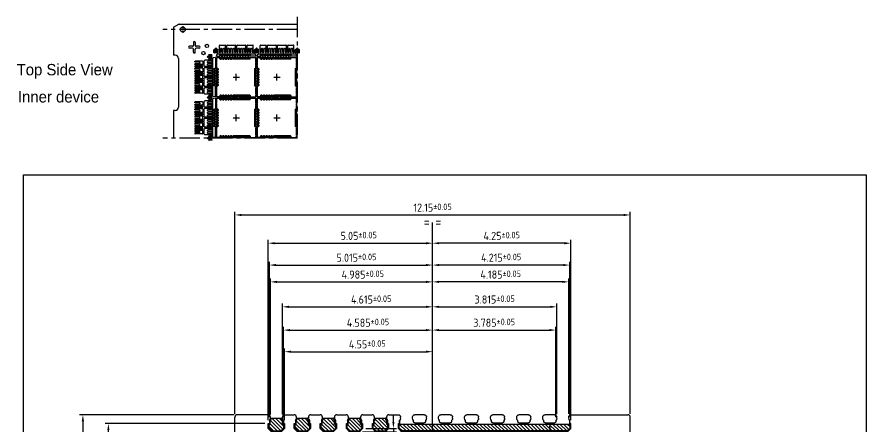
# Model space of a CAD drawing. Extents: x 807 to 1270, y 251 to 536.
# Drawn here: x 806.9 to 1067.8, y 410.2 to 535.9 of the extents above; entities that cross this region are included whole.
import ezdxf

# ---------------------------------------------------------------- set-up
doc = ezdxf.new("R2010")
doc.units = 0
for name, pattern in [('AM_ISO02W050', [7.5, 6, -1.5]), ('AXES', [2, 1.25, -0.25, 0.25, -0.25]), ('CONTINU', [0])]:
    doc.linetypes.add(name, pattern=pattern)
for name, color, linetype, lineweight in [('AXIS', 4, 'AXES', 25), ('DIMENSIONS', 3, 'Continuous', 25), ('NOTES', 6, 'CONTINU', 25)]:
    doc.layers.add(name, color=color, linetype=linetype, lineweight=lineweight)
for name, color, linetype in [('bottom leadframe', 7, 'Continuous'), ('leadframe', 7, 'Continuous'), ('Outline', 6, 'AM_ISO02W050'), ('silver', 9, 'Continuous'), ('top leadframe', 5, 'Continuous')]:
    doc.layers.add(name, color=color, linetype=linetype)
doc.styles.get("Standard").update_dxf_attribs({"font": 'ISOCP.SHX', "bigfont": 'bigfont.shx'})
doc.dimstyles.new('ST standard$0', dxfattribs={"dimtxt": 2.5, "dimasz": 2, "dimexe": 1, "dimexo": 1, "dimgap": 1, "dimtad": 1, "dimdec": 3, "dimdsep": 46, "dimtxsty": 'STANDARD', "dimcen": 0, "dimclrd": 3, "dimclre": 3, "dimclrt": 1, "dimadec": 0, "dimazin": 2, "dimtol": 1, "dimtp": 0.1, "dimtm": 0.1, "dimtfac": 0.8, "dimtdec": 3, "dimtmove": 0, "dimatfit": 3, "dimfxl": 1, "dimtolj": 2, "dimlwd": -1, "dimlwe": -1, "dimarcsym": 1})

# ---------------------------------------------------------------- blocks, each defined once
blk = doc.blocks.new('*D5')
at = {"layer": 'AXIS', "color": 3, "linetype": 'ByBlock', "ltscale": 50, "transparency": 16777216}
for p, q in [((884.14, 411.95), (884.14, 467.38)), ((934.64, 413.53), (934.64, 467.38)), ((886.14, 466.38), (932.64, 466.38))]:
    blk.add_line(p, q, dxfattribs=at)
at = {"layer": 'AXIS', "color": 3, "ltscale": 50, "transparency": 16777216}
for points in [[(886.14, 466.71), (886.14, 466.04), (884.14, 466.38)], [(932.64, 466.71), (932.64, 466.04), (934.64, 466.38)]]:
    blk.add_solid(points, dxfattribs=at)
at = {"layer": 'Defpoints', "color": 0, "ltscale": 50, "transparency": 16777216}
for p in [(934.64, 466.38), (934.64, 412.53), (884.14, 410.95)]:
    blk.add_point(p, dxfattribs=at)
at = {"layer": 'AXIS', "color": 1, "ltscale": 50, "transparency": 16777216, "insert": (911.94, 468.63), "char_height": 2.5, "attachment_point": 5}
blk.add_mtext('\\A2;5.05{\\H2;±0.05}', dxfattribs=at)
blk = doc.blocks.new('*D6')
at = {"layer": 'AXIS', "color": 3, "linetype": 'ByBlock', "ltscale": 50, "transparency": 16777216}
for p, q in [((884.79, 413.76), (884.79, 455.49)), ((886.79, 454.49), (932.64, 454.49)), ((934.64, 454.09), (934.64, 455.49))]:
    blk.add_line(p, q, dxfattribs=at)
at = {"layer": 'AXIS', "color": 3, "ltscale": 50, "transparency": 16777216}
for points in [[(886.79, 454.83), (886.79, 454.16), (884.79, 454.49)], [(932.64, 454.83), (932.64, 454.16), (934.64, 454.49)]]:
    blk.add_solid(points, dxfattribs=at)
at = {"layer": 'Defpoints', "color": 0, "ltscale": 50, "transparency": 16777216}
for p in [(934.64, 454.49), (934.64, 453.09), (884.79, 412.76)]:
    blk.add_point(p, dxfattribs=at)
at = {"layer": 'AXIS', "color": 1, "ltscale": 50, "transparency": 16777216, "insert": (913.19, 456.74), "char_height": 2.5, "attachment_point": 5}
blk.add_mtext('\\A2;4.985{\\H2;±0.05}', dxfattribs=at)
blk = doc.blocks.new('*D7')
at = {"layer": 'AXIS', "color": 3, "linetype": 'ByBlock', "ltscale": 50, "transparency": 16777216}
for p, q in [((884.49, 412.95), (884.49, 460.66)), ((886.49, 459.66), (932.64, 459.66))]:
    blk.add_line(p, q, dxfattribs=at)
at = {"layer": 'AXIS', "color": 3, "ltscale": 50, "transparency": 16777216}
for points in [[(886.49, 460), (886.49, 459.33), (884.49, 459.66)], [(932.64, 460), (932.64, 459.33), (934.64, 459.66)]]:
    blk.add_solid(points, dxfattribs=at)
at = {"layer": 'Defpoints', "color": 0, "ltscale": 50, "transparency": 16777216}
for p in [(934.64, 459.66), (934.64, 459.66), (884.49, 411.95)]:
    blk.add_point(p, dxfattribs=at)
at = {"layer": 'AXIS', "color": 1, "ltscale": 50, "transparency": 16777216, "insert": (911.26, 461.91), "char_height": 2.5, "attachment_point": 5}
blk.add_mtext('\\A2;5.015{\\H2;±0.05}', dxfattribs=at)
blk = doc.blocks.new('*D8')
at = {"layer": 'AXIS', "color": 3, "linetype": 'ByBlock', "ltscale": 50, "transparency": 16777216}
for p, q in [((889.14, 411.95), (889.14, 434.04)), ((934.64, 412.64), (934.64, 434.04)), ((891.14, 433.04), (932.64, 433.04))]:
    blk.add_line(p, q, dxfattribs=at)
at = {"layer": 'AXIS', "color": 3, "ltscale": 50, "transparency": 16777216}
for points in [[(891.14, 433.37), (891.14, 432.7), (889.14, 433.04)], [(932.64, 433.37), (932.64, 432.7), (934.64, 433.04)]]:
    blk.add_solid(points, dxfattribs=at)
at = {"layer": 'Defpoints', "color": 0, "ltscale": 50, "transparency": 16777216}
for p in [(934.64, 433.04), (889.14, 410.95), (934.64, 411.64)]:
    blk.add_point(p, dxfattribs=at)
at = {"layer": 'AXIS', "color": 1, "ltscale": 50, "transparency": 16777216, "insert": (914.58, 435.29), "char_height": 2.5, "attachment_point": 5}
blk.add_mtext('\\A2;4.55{\\H2;±0.05}', dxfattribs=at)
blk = doc.blocks.new('*D9')
at = {"layer": 'AXIS', "color": 3, "linetype": 'ByBlock', "ltscale": 50, "transparency": 16777216}
for p, q in [((888.79, 412.95), (888.79, 440.68)), ((890.79, 439.68), (932.64, 439.68)), ((934.64, 418.34), (934.64, 440.68))]:
    blk.add_line(p, q, dxfattribs=at)
at = {"layer": 'AXIS', "color": 3, "ltscale": 50, "transparency": 16777216}
for points in [[(890.79, 440.01), (890.79, 439.34), (888.79, 439.68)], [(932.64, 440.01), (932.64, 439.34), (934.64, 439.68)]]:
    blk.add_solid(points, dxfattribs=at)
at = {"layer": 'Defpoints', "color": 0, "ltscale": 50, "transparency": 16777216}
for p in [(934.64, 439.68), (934.64, 417.34), (888.79, 411.95)]:
    blk.add_point(p, dxfattribs=at)
at = {"layer": 'AXIS', "color": 1, "ltscale": 50, "transparency": 16777216, "insert": (914.78, 441.93), "char_height": 2.5, "attachment_point": 5}
blk.add_mtext('\\A2;4.585{\\H2;±0.05}', dxfattribs=at)
blk = doc.blocks.new('*D10')
at = {"layer": 'AXIS', "color": 3, "linetype": 'ByBlock', "ltscale": 50, "transparency": 16777216}
for p, q in [((888.49, 413.76), (888.49, 447.82)), ((890.49, 446.82), (932.64, 446.82)), ((934.64, 423.23), (934.64, 447.82))]:
    blk.add_line(p, q, dxfattribs=at)
at = {"layer": 'AXIS', "color": 3, "ltscale": 50, "transparency": 16777216}
for points in [[(890.49, 447.16), (890.49, 446.49), (888.49, 446.82)], [(932.64, 447.16), (932.64, 446.49), (934.64, 446.82)]]:
    blk.add_solid(points, dxfattribs=at)
at = {"layer": 'Defpoints', "color": 0, "ltscale": 50, "transparency": 16777216}
for p in [(934.64, 446.82), (934.64, 422.23), (888.49, 412.76)]:
    blk.add_point(p, dxfattribs=at)
at = {"layer": 'AXIS', "color": 1, "ltscale": 50, "transparency": 16777216, "insert": (915.78, 449.07), "char_height": 2.5, "attachment_point": 5}
blk.add_mtext('\\A2;4.615{\\H2;±0.05}', dxfattribs=at)
blk = doc.blocks.new('*D22')
at = {"layer": 'AXIS', "color": 3, "linetype": 'ByBlock', "ltscale": 50, "transparency": 16777216}
for p, q in [((922.6, 411.45), (922.6, 413.45)), ((913.14, 408.45), (923.6, 408.45)), ((914.14, 409.45), (923.6, 409.45)), ((922.6, 409.45), (922.6, 408.45)), ((922.6, 406.45), (922.6, 389.94))]:
    blk.add_line(p, q, dxfattribs=at)
at = {"layer": 'AXIS', "color": 3, "ltscale": 50, "transparency": 16777216}
for points in [[(922.27, 411.45), (922.94, 411.45), (922.6, 409.45)], [(922.27, 406.45), (922.94, 406.45), (922.6, 408.45)]]:
    blk.add_solid(points, dxfattribs=at)
at = {"layer": 'Defpoints', "color": 0, "ltscale": 50, "transparency": 16777216}
for p in [(912.14, 408.45), (913.14, 409.45), (922.6, 408.45)]:
    blk.add_point(p, dxfattribs=at)
at = {"layer": 'AXIS', "color": 1, "ltscale": 50, "transparency": 16777216, "insert": (920.35, 396.19), "char_height": 2.5, "attachment_point": 5, "rotation": 90}
blk.add_mtext('\\A2;0.1 Ref.', dxfattribs=at)
blk = doc.blocks.new('*D23')
at = {"layer": 'AXIS', "color": 3, "linetype": 'ByBlock', "ltscale": 50, "transparency": 16777216}
for p, q in [((977.14, 411.95), (977.14, 467.38)), ((975.14, 466.38), (936.64, 466.38))]:
    blk.add_line(p, q, dxfattribs=at)
at = {"layer": 'AXIS', "color": 3, "ltscale": 50, "transparency": 16777216}
for points in [[(936.64, 466.71), (936.64, 466.04), (934.64, 466.38)], [(975.14, 466.71), (975.14, 466.04), (977.14, 466.38)]]:
    blk.add_solid(points, dxfattribs=at)
at = {"layer": 'Defpoints', "color": 0, "ltscale": 50, "transparency": 16777216}
for p in [(934.64, 466.38), (934.64, 466.38), (977.14, 410.95)]:
    blk.add_point(p, dxfattribs=at)
at = {"layer": 'AXIS', "color": 1, "ltscale": 50, "transparency": 16777216, "insert": (955.89, 468.63), "char_height": 2.5, "attachment_point": 5}
blk.add_mtext('\\A2;4.25{\\H2;±0.05}', dxfattribs=at)
blk = doc.blocks.new('*D24')
at = {"layer": 'AXIS', "color": 3, "linetype": 'ByBlock', "ltscale": 50, "transparency": 16777216}
for p, q in [((974.79, 459.66), (936.64, 459.66)), ((976.79, 412.95), (976.79, 460.66))]:
    blk.add_line(p, q, dxfattribs=at)
at = {"layer": 'AXIS', "color": 3, "ltscale": 50, "transparency": 16777216}
for points in [[(936.64, 460), (936.64, 459.33), (934.64, 459.66)], [(974.79, 460), (974.79, 459.33), (976.79, 459.66)]]:
    blk.add_solid(points, dxfattribs=at)
at = {"layer": 'Defpoints', "color": 0, "ltscale": 50, "transparency": 16777216}
for p in [(934.64, 459.66), (934.64, 459.66), (976.79, 411.95, 0)]:
    blk.add_point(p, dxfattribs=at)
at = {"layer": 'AXIS', "color": 1, "ltscale": 50, "transparency": 16777216, "insert": (955.71, 461.91), "char_height": 2.5, "attachment_point": 5}
blk.add_mtext('\\A2;4.215{\\H2;±0.05}', dxfattribs=at)
blk = doc.blocks.new('*D25')
at = {"layer": 'AXIS', "color": 3, "linetype": 'ByBlock', "ltscale": 50, "transparency": 16777216}
for p, q in [((974.49, 454.49), (936.64, 454.49)), ((976.49, 413.95), (976.49, 455.49))]:
    blk.add_line(p, q, dxfattribs=at)
at = {"layer": 'AXIS', "color": 3, "ltscale": 50, "transparency": 16777216}
for points in [[(936.64, 454.83), (936.64, 454.16), (934.64, 454.49)], [(974.49, 454.83), (974.49, 454.16), (976.49, 454.49)]]:
    blk.add_solid(points, dxfattribs=at)
at = {"layer": 'Defpoints', "color": 0, "ltscale": 50, "transparency": 16777216}
for p in [(934.64, 454.49), (934.64, 454.49), (976.49, 412.95, 0.01)]:
    blk.add_point(p, dxfattribs=at)
at = {"layer": 'AXIS', "color": 1, "ltscale": 50, "transparency": 16777216, "insert": (955.56, 456.74), "char_height": 2.5, "attachment_point": 5}
blk.add_mtext('\\A2;4.185{\\H2;±0.05}', dxfattribs=at)
blk = doc.blocks.new('*D29')
at = {"layer": 'bottom leadframe', "color": 3, "linetype": 'ByBlock', "ltscale": 50, "transparency": 16777216}
for p, q in [((873.91, 413.95), (873.91, 476.06)), ((875.91, 475.06), (993.36, 475.06)), ((995.36, 413.95), (995.36, 476.06))]:
    blk.add_line(p, q, dxfattribs=at)
at = {"layer": 'bottom leadframe', "color": 3, "ltscale": 50, "transparency": 16777216}
for points in [[(875.91, 475.39), (875.91, 474.72), (873.91, 475.06)], [(993.36, 475.39), (993.36, 474.72), (995.36, 475.06)]]:
    blk.add_solid(points, dxfattribs=at)
at = {"layer": 'Defpoints', "color": 0, "ltscale": 50, "transparency": 16777216}
for p in [(995.36, 475.06), (873.91, 412.95), (995.36, 412.95, 0)]:
    blk.add_point(p, dxfattribs=at)
at = {"layer": 'bottom leadframe', "color": 1, "ltscale": 50, "transparency": 16777216, "insert": (934.64, 477.31), "char_height": 2.5, "attachment_point": 5}
blk.add_mtext('\\A2;12.15{\\H2;±0.05}', dxfattribs=at)
blk = doc.blocks.new('*D34')
at = {"layer": 'AXIS', "color": 3, "linetype": 'ByBlock', "ltscale": 50, "transparency": 16777216}
for p, q in [((873.64, 413.67), (826.18, 413.67)), ((827.18, 411.67), (827.18, 294.22)), ((873.64, 292.22), (826.18, 292.22))]:
    blk.add_line(p, q, dxfattribs=at)
at = {"layer": 'AXIS', "color": 3, "ltscale": 50, "transparency": 16777216}
for points in [[(826.85, 411.67), (827.51, 411.67), (827.18, 413.67)], [(826.85, 294.22), (827.51, 294.22), (827.18, 292.22)]]:
    blk.add_solid(points, dxfattribs=at)
at = {"layer": 'Defpoints', "color": 0, "ltscale": 50, "transparency": 16777216}
for p in [(874.64, 413.67), (827.18, 292.22), (874.64, 292.22)]:
    blk.add_point(p, dxfattribs=at)
at = {"layer": 'AXIS', "color": 1, "ltscale": 50, "transparency": 16777216, "insert": (824.93, 352.93), "char_height": 2.5, "attachment_point": 5, "rotation": 90}
blk.add_mtext('\\A2;12.145{\\H2;±0.05}', dxfattribs=at)
blk = doc.blocks.new('*D37')
at = {"layer": 'AXIS', "color": 3, "linetype": 'ByBlock', "ltscale": 50, "transparency": 16777216}
for p, q in [((883.14, 410.95), (834.02, 410.95)), ((835.02, 296.95), (835.02, 408.95)), ((883.14, 294.95), (834.02, 294.95))]:
    blk.add_line(p, q, dxfattribs=at)
at = {"layer": 'AXIS', "color": 3, "ltscale": 50, "transparency": 16777216}
for points in [[(834.68, 408.95), (835.35, 408.95), (835.02, 410.95)], [(834.68, 296.95), (835.35, 296.95), (835.02, 294.95)]]:
    blk.add_solid(points, dxfattribs=at)
at = {"layer": 'Defpoints', "color": 0, "ltscale": 50, "transparency": 16777216}
for p in [(835.02, 410.95), (884.14, 410.95), (884.14, 294.95)]:
    blk.add_point(p, dxfattribs=at)
at = {"layer": 'AXIS', "color": 1, "ltscale": 50, "transparency": 16777216, "insert": (832.77, 352.93), "char_height": 2.5, "attachment_point": 5, "rotation": 90}
blk.add_mtext('\\A2;11.6{\\H2;±0.05}', dxfattribs=at)
blk = doc.blocks.new('top fiducial')
at = {"layer": 'top leadframe', "ltscale": 50}
for p, q in [((1.16, 0.12), (-0.06, 0.12)), ((1.16, 0.62), (0.34, 0.62)), ((1.16, 0.38), (0.34, 0.38)), ((1.16, -0.12), (-0.06, -0.12)), ((1.16, -0.38), (0.34, -0.38)), ((1.16, -0.62), (0.34, -0.62))]:
    blk.add_line(p, q, dxfattribs=at)
for centre, start, end in [((-0.06, 0), 90, 270), ((0.34, 0.5), 90, 270), ((1.16, 0.5), 270, 90), ((1.16, 0), 270, 90), ((0.34, -0.5), 90, 270), ((1.16, -0.5), 270, 90)]:
    blk.add_arc(centre, 0.125, start, end, dxfattribs=at)
blk = doc.blocks.new('12x12 outline')
at = {"layer": 'AXIS', "ltscale": 50}
for p, q in [((0, -1.05), (0, 0.95)), ((-1, -0.05), (1, -0.05))]:
    blk.add_line(p, q, dxfattribs=at)
at = {"layer": 'Outline', "ltscale": 0.1}
for p, q in [((-6, -6.05), (-6, 5.95)), ((-6, 5.95), (6, 5.95)), ((6, -6.05), (6, 5.95)), ((-6, -6.05), (6, -6.05))]:
    blk.add_line(p, q, dxfattribs=at)
at = {"layer": 'top leadframe', "ltscale": 50}
blk.add_line((0, -0.05), (0, -0.05), dxfattribs=at)
blk = doc.blocks.new('external slots vertical A')
at = {"layer": 'top leadframe'}
for p, q in [((0, -1.2), (0, 1.2)), ((2.17, 1.35), (0.15, 1.35)), ((1, 0.7), (1, 0.9)), ((1, -0.1), (1, 0.1)), ((2.17, 1.05), (1.15, 1.05)), ((2.17, 0.55), (1.15, 0.55)), ((2.17, 0.25), (1.15, 0.25)), ((2.17, -1.35), (0.15, -1.35)), ((1, -0.9), (1, -0.7)), ((2.17, -0.25), (1.15, -0.25)), ((2.17, -0.55), (1.15, -0.55)), ((2.17, -1.05), (1.15, -1.05))]:
    blk.add_line(p, q, dxfattribs=at)
for centre, start, end in [((0.15, 1.2), 90, 180), ((1.15, 0.9), 90, 180), ((1.15, 0.7), 180, 270), ((1.15, 0.1), 90, 180), ((2.17, 1.2), 270, 90), ((2.17, 0.4), 270, 90), ((0.15, -1.2), 180, 270), ((1.15, -0.1), 180, 270), ((1.15, -0.7), 90, 180), ((1.15, -0.9), 180, 270), ((2.17, -0.4), 270, 90), ((2.17, -1.2), 270, 90)]:
    blk.add_arc(centre, 0.15, start, end, dxfattribs=at)
blk = doc.blocks.new('lead top horizhontal small')
at = {"layer": 'top leadframe'}
for p, q in [((-0.8, 0), (0.8, 0)), ((-0.95, -2.175), (-0.95, -0.15)), ((-0.65, -2.175), (-0.65, -1.15)), ((-0.5, -1), (-0.3, -1)), ((-0.15, -2.175), (-0.15, -1.15)), ((0.15, -2.175), (0.15, -1.15)), ((0.3, -1), (0.5, -1)), ((0.65, -2.175), (0.65, -1.15)), ((0.95, -2.175), (0.95, -0.15))]:
    blk.add_line(p, q, dxfattribs=at)
for centre, start, end in [((-0.8, -0.15), 90, 180), ((0.8, -0.15), 0, 90), ((-0.8, -2.175), 180, 0), ((-0.5, -1.15), 90, 180), ((-0.3, -1.15), 360, 90), ((0, -2.175), 180, 0), ((0.3, -1.15), 90, 180), ((0.5, -1.15), 0, 90), ((0.8, -2.175), 180, 0)]:
    blk.add_arc(centre, 0.15, start, end, dxfattribs=at)
blk = doc.blocks.new('lead top horizhontal new A')
at = {"layer": 'leadframe', "xscale": -1, "rotation": 180}
for p in [(-29.5, 6.7), (-21, 6.7)]:
    blk.add_blockref('lead top horizhontal small', p, dxfattribs=at)
at = {"layer": 'top leadframe', "ltscale": 50, "xscale": -1, "rotation": 270}
for p in [(-26.8, 6.7), (-23.7, 6.7)]:
    blk.add_blockref('external slots vertical A', p, dxfattribs=at)
blk = doc.blocks.new('lead top new 1')
at = {"layer": 'top leadframe', "ltscale": 50}
for p, q in [((0.01, 0.42), (0.11, 0.52)), ((0.01, 0.27), (0.01, 0.42)), ((0.05, 0.27), (0.01, 0.27)), ((0.05, 0.17), (0.05, 0.27)), ((0.08, 0.11), (0.08, 0.08)), ((0.11, 0.52), (0.41, 0.52)), ((0.41, 0.52), (0.51, 0.42)), ((0.45, 0.11), (0.45, 0.08)), ((0.48, 0.17), (0.48, 0.27)), ((0.51, 0.27), (0.48, 0.27)), ((0.51, 0.42), (0.51, 0.27))]:
    blk.add_line(p, q, dxfattribs=at)
for centre, start, end in [((0, 0.08), 270, 0), ((0, 0.11), 0, 51.3178), ((0.53, 0.11), 128.6822, 180), ((0.53, 0.08), 180, 270)]:
    blk.add_arc(centre, 0.08, start, end, dxfattribs=at)
blk = doc.blocks.new('lead top horizhontal 12x12')
at = {"layer": 'top leadframe', "ltscale": 50}
for p, q in [((-5.81, 0), (5.81, 0)), ((-6.02, -0.75), (-5.06, -0.75)), ((-4.53, -0.75), (-4.26, -0.75)), ((-3.73, -0.75), (-3.46, -0.75)), ((-2.93, -0.75), (-2.66, -0.75)), ((-2.13, -0.75), (-1.86, -0.75)), ((-1.33, -0.75), (-1.06, -0.75)), ((-0.53, -0.75), (-0.26, -0.75)), ((0.27, -0.75), (0.54, -0.75)), ((1.07, -0.75), (1.34, -0.75)), ((1.87, -0.75), (2.14, -0.75)), ((2.67, -0.75), (2.94, -0.75)), ((3.47, -0.75), (3.74, -0.75)), ((6.02, -0.75), (4.27, -0.75))]:
    blk.add_line(p, q, dxfattribs=at)
at = {"layer": 'top leadframe'}
for p, q in [((-6.07, -0.68), (-5.91, -0.07)), ((6.07, -0.68), (5.91, -0.07))]:
    blk.add_line(p, q, dxfattribs=at)
for centre, radius, start, end in [((-5.81, -0.1), 0.1, 90, 165), ((5.81, -0.1), 0.1, 15, 90), ((-6.02, -0.7), 0.05, 165, 270), ((6.02, -0.7), 0.05, 270, 15)]:
    blk.add_arc(centre, radius, start, end, dxfattribs=at)
at = {"layer": 'leadframe', "ltscale": 50}
for p in [(-5.06, -0.75), (-4.26, -0.75)]:
    blk.add_blockref('lead top new 1', p, dxfattribs=at)
at = {"layer": 'top leadframe', "ltscale": 50}
for p in [(-3.46, -0.75), (-2.66, -0.75), (-1.86, -0.75), (-1.06, -0.75), (-0.26, -0.75), (0.54, -0.75), (1.34, -0.75), (2.14, -0.75), (2.94, -0.75), (3.74, -0.75)]:
    blk.add_blockref('lead top new 1', p, dxfattribs=at)
blk = doc.blocks.new('external slots vertical B')
at = {"layer": 'NOTES'}
blk.add_line((-0.15, 0.55), (-2.375, 0.55), dxfattribs=at)
at = {"layer": 'top leadframe'}
for p, q in [((-0.15, 0.55), (-2.375, 0.55)), ((-1.15, 0.25), (-2.375, 0.25)), ((-1, -0.1), (-1, 0.1)), ((0, -0.4), (0, 0.4)), ((-1.15, -0.25), (-2.375, -0.25)), ((-0.15, -0.55), (-2.375, -0.55))]:
    blk.add_line(p, q, dxfattribs=at)
for centre, start, end in [((-2.375, 0.4), 90, 270), ((-1.15, 0.1), 0, 90), ((-0.15, 0.4), 0, 90), ((-2.375, -0.4), 90, 270), ((-1.15, -0.1), 270, 0), ((-0.15, -0.4), 270, 0)]:
    blk.add_arc(centre, 0.15, start, end, dxfattribs=at)
blk = doc.blocks.new('external slots vertical C')
at = {"layer": 'top leadframe'}
for p, q in [((-0.15, 0.19), (-2.38, 0.19)), ((-0.15, -0.11), (-2.38, -0.11))]:
    blk.add_line(p, q, dxfattribs=at)
for centre, start, end in [((-2.38, 0.04), 90, 270), ((-0.15, 0.04), 270, 90)]:
    blk.add_arc(centre, 0.15, start, end, dxfattribs=at)
blk = doc.blocks.new('external slots vertical')
at = {"layer": 'AXIS', "xscale": -1, "rotation": 180}
for p in [(-37.79, 124.5), (-37.79, 122.3)]:
    blk.add_blockref('external slots vertical B', p, dxfattribs=at)
at = {"layer": 'AXIS'}
for name, p in [('external slots vertical C', (-37.79, 123.36)), ('external slots vertical A', (-37.39, 121.65)), ('external slots vertical C', (-37.79, 121.16)), ('external slots vertical B', (-37.79, 120.1)), ('external slots vertical C', (-37.79, 118.96)), ('external slots vertical B', (-37.79, 117.9)), ('external slots vertical A', (-37.39, 118.55)), ('external slots vertical C', (-37.79, 116.76)), ('external slots vertical B', (-37.79, 115.7))]:
    blk.add_blockref(name, p, dxfattribs=at)
at = {"layer": 'leadframe', "ltscale": 50, "rotation": 90}
for p in [(-37.39, 124.35), (-37.39, 115.85)]:
    blk.add_blockref('lead top horizhontal small', p, dxfattribs=at)
blk = doc.blocks.new('leadframe top 12x12 vertical')
at = {"layer": 'top leadframe', "ltscale": 50}
for p, q in [((0, -5.81), (0, 5.81)), ((0.75, 6.02), (0.75, 2.67)), ((0.75, 1.87), (0.75, 2.14)), ((0.75, 1.07), (0.75, 1.34)), ((0.75, 0.27), (0.75, 0.54)), ((0.75, -0.53), (0.75, -0.26)), ((0.75, -1.33), (0.75, -1.06)), ((0.75, -2.13), (0.75, -1.86)), ((0.75, -6.02), (0.75, -2.66))]:
    blk.add_line(p, q, dxfattribs=at)
at = {"layer": 'top leadframe'}
for p, q in [((0.68, 6.07), (0.07, 5.91)), ((0.68, -6.07), (0.07, -5.91))]:
    blk.add_line(p, q, dxfattribs=at)
for centre, radius, start, end in [((0.1, 5.81), 0.1, 105, 180), ((0.7, 6.02), 0.05, 0, 105), ((0.1, -5.81), 0.1, 180, 255), ((0.7, -6.02), 0.05, 255, 360)]:
    blk.add_arc(centre, radius, start, end, dxfattribs=at)
at = {"layer": 'top leadframe', "ltscale": 50, "rotation": 90.00000000000003}
for p in [(0.75, 2.14), (0.75, 1.34), (0.75, 0.54), (0.75, -0.26), (0.75, -1.06), (0.75, -1.86), (0.75, -2.66)]:
    blk.add_blockref('lead top new 1', p, dxfattribs=at)
blk = doc.blocks.new('lead top new 1 hor')
at = {"layer": 'bottom leadframe', "ltscale": 50}
for p, q in [((-0.072, 0.08), (-0.111, 0.08)), ((-0.111, 0.08), (-0.08, 0.08))]:
    blk.add_line(p, q, dxfattribs=at)
blk.add_arc((-0.111, 0), 0.08, 90, 141.3178, dxfattribs=at)
at = {"layer": 'top leadframe', "ltscale": 50}
for p, q in [((-0.523, 0.415), (-0.423, 0.515)), ((-0.523, 0.115), (-0.523, 0.415)), ((-0.423, 0.515), (-0.273, 0.515)), ((-0.273, 0.515), (-0.273, 0.48)), ((-0.173, 0.48), (-0.273, 0.48)), ((-0.111, 0.45), (-0.071, 0.45)), ((-0.423, 0.015), (-0.523, 0.115)), ((-0.273, 0.015), (-0.423, 0.015)), ((-0.173, 0.05), (-0.273, 0.05)), ((-0.273, 0.05), (-0.273, 0.015)), ((-0.111, 0.08), (-0.071, 0.08))]:
    blk.add_line(p, q, dxfattribs=at)
for centre, radius, start, end in [((-0.111, 0.53), 0.08, 218.6822, 270), ((-0.071, 0.52), 0.07, 270, 0), ((-0.111, 0), 0.08, 90, 141.3178), ((-0.071, 0.01), 0.07, 0, 90)]:
    blk.add_arc(centre, radius, start, end, dxfattribs=at)
blk = doc.blocks.new('silver on lead')
at = {"layer": 'silver', "ltscale": 50}
h = blk.add_hatch(dxfattribs=at)
h.set_pattern_fill('ANSI31', color=256, scale=0.025)
h.set_pattern_definition([(45, (1182.793325, -72.55297), (-0.056126601, 0.056126601), [])])
h.paths.add_polyline_path([(0.225, -0.108), (0.142, -0.025), (-0.142, -0.025), (-0.225, -0.108), (-0.225, -0.225), (-0.19, -0.225), (-0.19, -0.339, -0.196262), (-0.16, -0.412), (0.16, -0.412, -0.196262), (0.19, -0.339), (0.19, -0.225), (0.225, -0.225)])
for p, q in [((-0.142, -0.025), (-0.225, -0.108)), ((-0.225, -0.108), (-0.225, -0.225)), ((-0.225, -0.225), (-0.19, -0.225)), ((-0.19, -0.225), (-0.19, -0.339)), ((-0.142, -0.025), (0.142, -0.025)), ((0.142, -0.025), (0.225, -0.108)), ((0.225, -0.225), (0.19, -0.225)), ((0.19, -0.225), (0.19, -0.339)), ((0.225, -0.108), (0.225, -0.225)), ((-0.16, -0.412), (0.16, -0.412))]:
    blk.add_line(p, q, dxfattribs=at)
for centre, start, end in [((-0.265, -0.412), 0, 44.4153), ((0.265, -0.412), 135.5847, 180)]:
    blk.add_arc(centre, 0.105, start, end, dxfattribs=at)
blk = doc.blocks.new('power bar')
at = {"layer": 'leadframe', "ltscale": 50}
h = blk.add_hatch(dxfattribs=at)
h.set_pattern_fill('ANSI31', color=256, scale=0.025)
h.set_pattern_definition([(45, (178.85192, -110.24927), (-0.0561266, 0.0561266), [])])
h.paths.add_polyline_path([(2.625, -0.11), (2.54, -0.025), (-2.54, -0.025), (-2.625, -0.11), (-2.625, -0.225), (2.625, -0.225)])
for p, q in [((-2.54, -0.025), (-2.625, -0.11)), ((-2.625, -0.11), (-2.625, -0.225)), ((2.625, -0.225), (-2.625, -0.225)), ((2.54, -0.025), (-2.54, -0.025)), ((2.54, -0.025), (2.625, -0.11)), ((2.625, -0.11), (2.625, -0.225))]:
    blk.add_line(p, q, dxfattribs=at)
at = {"layer": 'top leadframe', "ltscale": 50}
for p, q in [((-2.55, 0), (-2.65, -0.1)), ((2.55, 0), (-2.55, 0)), ((2.55, 0), (2.65, -0.1)), ((-2.65, -0.1), (-2.65, -0.25)), ((-2.65, -0.25), (-2.615, -0.25)), ((-2.65, -0.25), (-2.615, -0.25)), ((-2.65, -0.25), (-2.615, -0.25)), ((-2.615, -0.35), (-2.615, -0.25)), ((-2.615, -0.25), (-2.615, -0.35)), ((2.65, -0.25), (2.615, -0.25)), ((2.65, -0.25), (2.615, -0.25)), ((2.615, -0.25), (2.615, -0.35)), ((2.65, -0.1), (2.65, -0.25)), ((-2.585, -0.412, 0), (-2.585, -0.443, 0)), ((-2.585, -0.412), (-2.585, -0.453)), ((-2.215, -0.413), (-2.215, -0.453)), ((-2.185, -0.316), (-2.185, -0.35)), ((-2.145, -0.276), (-1.855, -0.276)), ((-1.815, -0.35), (-1.815, -0.316)), ((-1.785, -0.412, 0), (-1.785, -0.443, 0)), ((-1.785, -0.413), (-1.785, -0.453)), ((-1.415, -0.413), (-1.415, -0.453)), ((-1.385, -0.316), (-1.385, -0.35)), ((-1.345, -0.276), (-1.055, -0.276)), ((-1.015, -0.35), (-1.015, -0.316)), ((-0.985, -0.412, 0), (-0.985, -0.443, 0)), ((-0.985, -0.413), (-0.985, -0.453)), ((-0.615, -0.413), (-0.615, -0.453)), ((-0.585, -0.316), (-0.585, -0.35)), ((-0.545, -0.276), (-0.255, -0.276)), ((-0.215, -0.35), (-0.215, -0.316)), ((-0.185, -0.412, 0), (-0.185, -0.443, 0)), ((-0.185, -0.413), (-0.185, -0.453)), ((0.185, -0.413), (0.185, -0.453)), ((0.215, -0.316), (0.215, -0.35)), ((0.255, -0.276), (0.545, -0.276)), ((0.585, -0.35), (0.585, -0.316)), ((0.615, -0.412, 0), (0.615, -0.443, 0)), ((0.615, -0.413), (0.615, -0.453)), ((0.985, -0.413), (0.985, -0.453)), ((1.015, -0.316), (1.015, -0.35)), ((1.055, -0.276), (1.345, -0.276)), ((1.385, -0.35), (1.385, -0.316)), ((1.415, -0.412, 0), (1.415, -0.443, 0)), ((1.415, -0.413), (1.415, -0.453)), ((1.785, -0.413), (1.785, -0.453)), ((1.815, -0.316), (1.815, -0.35)), ((1.855, -0.276), (2.145, -0.276)), ((2.185, -0.35), (2.185, -0.316)), ((2.215, -0.412, 0), (2.215, -0.443, 0)), ((2.215, -0.413), (2.215, -0.453)), ((2.585, -0.412), (2.585, -0.453, 0)), ((-1.855, -0.523), (-2.145, -0.523)), ((-1.055, -0.523), (-1.345, -0.523)), ((-0.255, -0.523), (-0.545, -0.523)), ((0.545, -0.523), (0.255, -0.523)), ((1.345, -0.523), (1.055, -0.523)), ((2.145, -0.523), (1.855, -0.523))]:
    blk.add_line(p, q, dxfattribs=at)
for centre, radius, start, end in [((-2.655, -0.453), 0.07, 270, 0), ((-2.665, -0.412), 0.08, 0, 51.3178), ((-2.135, -0.412), 0.08, 128.6822, 180), ((-2.145, -0.453), 0.07, 180, 270), ((-2.145, -0.316), 0.04, 90, 180), ((-1.855, -0.316), 0.04, 0, 90), ((-1.855, -0.453), 0.07, 270, 0), ((-1.865, -0.412, 0), 0.08, 0, 51.3178), ((-1.335, -0.412), 0.08, 128.6822, 180), ((-1.345, -0.453), 0.07, 180, 270), ((-1.345, -0.316), 0.04, 90, 180), ((-1.055, -0.316), 0.04, 0, 90), ((-1.055, -0.453), 0.07, 270, 0), ((-1.065, -0.412, 0), 0.08, 0, 51.3178), ((-0.535, -0.412), 0.08, 128.6822, 180), ((-0.545, -0.453), 0.07, 180, 270), ((-0.545, -0.316), 0.04, 90, 180), ((-0.255, -0.316), 0.04, 0, 90), ((-0.255, -0.453), 0.07, 270, 0), ((-0.265, -0.412, 0), 0.08, 0, 51.3178), ((0.265, -0.412), 0.08, 128.6822, 180), ((0.255, -0.453), 0.07, 180, 270), ((0.255, -0.316), 0.04, 90, 180), ((0.545, -0.316), 0.04, 0, 90), ((0.545, -0.453), 0.07, 270, 0), ((0.535, -0.412, 0), 0.08, 0, 51.3178), ((1.065, -0.412), 0.08, 128.6822, 180), ((1.055, -0.453), 0.07, 180, 270), ((1.055, -0.316), 0.04, 90, 180), ((1.345, -0.316), 0.04, 0, 90), ((1.345, -0.453), 0.07, 270, 0), ((1.335, -0.412, 0), 0.08, 0, 51.3178), ((1.865, -0.412), 0.08, 128.6822, 180), ((1.855, -0.453), 0.07, 180, 270), ((1.855, -0.316), 0.04, 90, 180), ((2.145, -0.316), 0.04, 0, 90), ((2.145, -0.453), 0.07, 270, 0), ((2.135, -0.412, 0), 0.08, 0, 51.3178), ((2.665, -0.412), 0.08, 128.6822, 180), ((2.655, -0.453), 0.07, 180, 270)]:
    blk.add_arc(centre, radius, start, end, dxfattribs=at)
blk = doc.blocks.new('leadframe top 12x12')
at = {"layer": 'top leadframe', "ltscale": 50}
for p, q in [((-5.055, 6.072), (-6.001, 6.072)), ((-4.545, 6.072), (-4.255, 6.072)), ((-3.745, 6.072), (-3.455, 6.072)), ((-2.945, 6.072), (-2.655, 6.072)), ((-2.145, 6.072), (-1.855, 6.072)), ((-1.345, 6.072), (-1.055, 6.072)), ((4.255, 6.072), (6, 6.072)), ((-6.073, 2.655), (-6.073, 6.001)), ((6.072, 2.655), (6.072, 6)), ((-6.073, 2.145), (-6.073, 1.855)), ((-6.073, 1.345), (-6.073, 1.055)), ((-6.073, 0.545), (-6.073, 0.255)), ((-6.073, -0.255), (-6.073, -0.545)), ((-6.073, -1.055), (-6.073, -1.345)), ((-6.073, -1.855), (-6.073, -2.145)), ((-6.073, -2.655), (-6.073, -6.001)), ((6.072, -2.655), (6.072, -6)), ((-5.055, -6.073), (-6.001, -6.073)), ((-4.545, -6.073), (-4.255, -6.073)), ((-3.745, -6.073), (-3.455, -6.073)), ((-2.945, -6.073), (-2.655, -6.073)), ((-2.145, -6.073), (-1.855, -6.073)), ((-1.345, -6.073), (-1.055, -6.073)), ((4.255, -6.073), (6, -6.073))]:
    blk.add_line(p, q, dxfattribs=at)
for centre, start, end in [((-6, 6), 90, 180), ((6, 6), 359.9691, 90.0309), ((-6, -6), 180, 270), ((6, -6), 269.9691, 0.0309)]:
    blk.add_arc(centre, 0.0725, start, end, dxfattribs=at)
at = {"layer": 'AXIS', "rotation": 90}
for p in [(-4.535, 6.073), (-3.735, 6.073), (-2.935, 6.073), (-2.135, 6.073), (-1.335, 6.073)]:
    blk.add_blockref('lead top new 1 hor', p, dxfattribs=at)
at = {"layer": 'AXIS', "xscale": -1}
for p in [(-6.073, 2.135), (-6.073, 1.335), (-6.073, 0.535), (-6.073, -0.265), (-6.073, -1.065), (-6.073, -1.865), (-6.073, -2.665)]:
    blk.add_blockref('lead top new 1 hor', p, dxfattribs=at)
at = {"layer": 'AXIS', "xscale": -1.000000000000003, "rotation": 90}
for p in [(-4.535, -6.073), (-3.735, -6.073), (-2.935, -6.073), (-2.135, -6.073), (-1.335, -6.073)]:
    blk.add_blockref('lead top new 1 hor', p, dxfattribs=at)
at = {"layer": 'silver', "xscale": -1, "rotation": 180}
for p in [(-4.8, 5.55), (-4, 5.55), (-3.2, 5.55), (-2.4, 5.55), (-1.6, 5.55)]:
    blk.add_blockref('silver on lead', p, dxfattribs=at)
at = {"layer": 'silver', "rotation": 270}
for p in [(-5.55, 2.4), (-5.55, 1.6), (-5.55, 0.8), (-5.55, 0), (-5.55, -0.8), (-5.55, -1.6), (-5.55, -2.4)]:
    blk.add_blockref('silver on lead', p, dxfattribs=at)
at = {"layer": 'silver'}
for p in [(-4.8, -5.55), (-4, -5.55), (-3.2, -5.55), (-2.4, -5.55), (-1.6, -5.55)]:
    blk.add_blockref('silver on lead', p, dxfattribs=at)
at = {"layer": 'top leadframe', "xscale": -1, "rotation": 180}
blk.add_blockref('power bar', (1.6, 5.55), dxfattribs=at)
at = {"layer": 'top leadframe', "rotation": 90}
blk.add_blockref('power bar', (5.55, 0), dxfattribs=at)
at = {"layer": 'top leadframe'}
blk.add_blockref('power bar', (1.6, -5.55), dxfattribs=at)
blk = doc.blocks.new('top external slot corner')
at = {"layer": 'top leadframe'}
for p, q in [((-0.55, -1.5125), (-1.4625, -1.5125)), ((-0.55, -2.1125), (-1.4625, -2.1125)), ((-0.3, -0.35), (-0.3, -1.2625)), ((-0.3, -3.275), (-0.3, -2.3625)), ((0.3, -0.35), (0.3, -1.2625)), ((0.3, -3.275), (0.3, -2.3625)), ((1.4625, -1.5125), (0.55, -1.5125)), ((1.4625, -2.1125), (0.55, -2.1125))]:
    blk.add_line(p, q, dxfattribs=at)
for centre, radius, start, end in [((-1.4625, -1.8125), 0.3, 90, 270), ((-0.55, -1.2625), 0.25, 270, 0), ((-0.55, -2.3625), 0.25, 360, 90), ((0, -0.35), 0.3, 0, 180), ((0.55, -1.2625), 0.25, 180, 270), ((0.55, -2.3625), 0.25, 90, 180), ((1.4625, -1.8125), 0.3, 270, 90), ((0, -3.275), 0.3, 180, 0)]:
    blk.add_arc(centre, radius, start, end, dxfattribs=at)
blk = doc.blocks.new('top leadframe corner')
blk.add_circle((0, 0), 0.775)
at = {"layer": 'AXIS', "ltscale": 5}
for p, q in [((35.2, 3.84), (35.2, -33.53)), ((35.2, 0), (-6.13, 0)), ((35.26, -33.41), (-6.13, -33.41))]:
    blk.add_line(p, q, dxfattribs=at)
at = {"layer": 'AXIS'}
blk.add_line((0, 1.04), (0, -1.04), dxfattribs=at)
at = {"layer": 'leadframe', "ltscale": 50}
for p in [(-2.8, 0.69), (-1.07, 1.59)]:
    blk.add_line(p, (-1.24, 1.59), dxfattribs=at)
at = {"layer": 'leadframe'}
for p, q in [((-2.8, 0.69), (-2.8, -7.91)), ((-1.07, 1.59), (35.2, 1.59)), ((-2.3, -7.91), (-2.8, -7.91)), ((-1.3, -8.91), (-1.3, -23.91)), ((-2.3, -24.91), (-2.8, -24.91)), ((-2.8, -24.91), (-2.8, -33.41))]:
    blk.add_line(p, q, dxfattribs=at)
for centre, start, end in [((-2.3, -8.91), 0, 90), ((-2.3, -23.91), 270, 0)]:
    blk.add_arc(centre, 1, start, end, dxfattribs=at)
at = {"layer": 'top leadframe', "ltscale": 50}
for centre in [(7.43, -5.05), (6.34, -7.25)]:
    blk.add_circle(centre, 0.5, dxfattribs=at)
at = {"layer": 'bottom leadframe', "ltscale": 50}
for name, p in [('top external slot corner', (3.55, -3.65)), ('top fiducial', (7.72, -8.41)), ('top fiducial', (7.72, -20.91)), ('top fiducial', (7.72, -33.41))]:
    blk.add_blockref(name, p, dxfattribs=at)
at = {"layer": 'bottom leadframe', "ltscale": 50, "rotation": 270}
for p in [(10.2, -5.93), (22.7, -5.93), (35.2, -5.93)]:
    blk.add_blockref('top fiducial', p, dxfattribs=at)
at = {"layer": 'leadframe'}
for name, p in [('lead top horizhontal 12x12', (16.45, -7.49)), ('lead top horizhontal 12x12', (28.95, -7.49)), ('leadframe top 12x12 vertical', (9.28, -14.66)), ('leadframe top 12x12', (16.45, -14.66)), ('leadframe top 12x12', (28.95, -14.66)), ('leadframe top 12x12 vertical', (9.28, -27.16)), ('leadframe top 12x12', (16.45, -27.16)), ('leadframe top 12x12', (28.95, -27.16))]:
    blk.add_blockref(name, p, dxfattribs=at)
at = {"layer": 'leadframe', "ltscale": 50}
for p in [(16.45, -14.61), (28.95, -14.61), (16.45, -27.11), (28.95, -27.11)]:
    blk.add_blockref('12x12 outline', p, dxfattribs=at)
at = {"layer": 'top leadframe', "xscale": -1, "rotation": 180}
for p in [(41.7, 1.89), (54.2, 1.89)]:
    blk.add_blockref('lead top horizhontal new A', p, dxfattribs=at)
at = {"layer": 'top leadframe'}
for p in [(44, -134.76), (44, -147.26)]:
    blk.add_blockref('external slots vertical', p, dxfattribs=at)
blk = doc.blocks.new('*D62')
at = {"layer": 'AXIS', "color": 3, "linetype": 'ByBlock', "ltscale": 50, "transparency": 16777216}
for p, q in [((934.64, 424.34), (934.64, 440.68)), ((936.64, 439.68), (970.49, 439.68)), ((972.49, 412.95), (972.49, 440.68))]:
    blk.add_line(p, q, dxfattribs=at)
at = {"layer": 'AXIS', "color": 3, "ltscale": 50, "transparency": 16777216}
for points in [[(936.64, 440.01), (936.64, 439.34), (934.64, 439.68)], [(970.49, 440.01), (970.49, 439.34), (972.49, 439.68)]]:
    blk.add_solid(points, dxfattribs=at)
at = {"layer": 'Defpoints', "color": 0, "ltscale": 50, "transparency": 16777216}
for p in [(972.49, 439.68), (934.64, 423.34), (972.49, 411.95)]:
    blk.add_point(p, dxfattribs=at)
at = {"layer": 'AXIS', "color": 1, "ltscale": 50, "transparency": 16777216, "insert": (953.56, 441.93), "char_height": 2.5, "attachment_point": 5}
blk.add_mtext('\\A2;3.785{\\H2;±0.05}', dxfattribs=at)
blk = doc.blocks.new('*D63')
at = {"layer": 'AXIS', "color": 3, "linetype": 'ByBlock', "ltscale": 50, "transparency": 16777216}
for p, q in [((934.64, 424.34), (934.64, 447.82)), ((936.64, 446.82), (970.79, 446.82)), ((972.79, 413.88), (972.79, 447.82))]:
    blk.add_line(p, q, dxfattribs=at)
at = {"layer": 'AXIS', "color": 3, "ltscale": 50, "transparency": 16777216}
for points in [[(936.64, 447.16), (936.64, 446.49), (934.64, 446.82)], [(970.79, 447.16), (970.79, 446.49), (972.79, 446.82)]]:
    blk.add_solid(points, dxfattribs=at)
at = {"layer": 'Defpoints', "color": 0, "ltscale": 50, "transparency": 16777216}
for p in [(972.79, 446.82), (934.64, 423.34), (972.79, 412.88, 0)]:
    blk.add_point(p, dxfattribs=at)
at = {"layer": 'AXIS', "color": 1, "ltscale": 50, "transparency": 16777216, "insert": (953.71, 449.07), "char_height": 2.5, "attachment_point": 5}
blk.add_mtext('\\A2;3.815{\\H2;±0.05}', dxfattribs=at)
blk = doc.blocks.new('*D64')
at = {"layer": 'AXIS', "color": 3, "linetype": 'ByBlock', "ltscale": 50, "transparency": 16777216}
blk.add_line((970.64, 409.2), (970.64, 296.69), dxfattribs=at)
at = {"layer": 'AXIS', "color": 3, "ltscale": 50, "transparency": 16777216}
for points in [[(970.3, 409.2), (970.97, 409.2), (970.64, 411.2)], [(970.3, 296.69), (970.97, 296.69), (970.64, 294.69)]]:
    blk.add_solid(points, dxfattribs=at)
at = {"layer": 'Defpoints', "color": 0, "ltscale": 50, "transparency": 16777216}
for p in [(970.64, 411.2), (970.64, 294.69), (970.64, 294.69)]:
    blk.add_point(p, dxfattribs=at)
at = {"layer": 'AXIS', "color": 1, "ltscale": 50, "transparency": 16777216, "insert": (968.39, 352.95), "char_height": 2.5, "attachment_point": 5, "rotation": 90}
blk.add_mtext('\\A2;11.651{\\H2;±0.05}', dxfattribs=at)

msp = doc.modelspace()

# ---------------------------------------------------------------- linework, layer by layer
at = {"layer": 'AXIS', "ltscale": 5}
msp.add_line((934.6363, 286.4924), (934.6363, 472.9797), dxfattribs=at)
at = {"layer": 'top leadframe'}
msp.add_lwpolyline([(1067.829, 251.0221), (808.9801, 251.0221), (808.9801, 487.3869), (1067.829, 487.3869)], close=True, dxfattribs=at)

# ---------------------------------------------------------------- block references
at = {"layer": 'leadframe', "ltscale": 50}
msp.add_blockref('top leadframe corner', (857.8744, 532.0614), dxfattribs=at)
at = {"layer": 'leadframe', "ltscale": 50, "xscale": 10, "yscale": 10, "zscale": 10}
msp.add_blockref('leadframe top 12x12', (934.6363, 352.9467), dxfattribs=at)

# ---------------------------------------------------------------- texts
at = {"layer": 'DIMENSIONS', "ltscale": 50}
msp.add_text('= =', height=3, dxfattribs=at).set_placement((931.9243, 471.5068))
at = {"layer": 'NOTES', "char_height": 3.5, "attachment_point": 1}
for s, insert in [('{\\fPMingLiU|b0|i0|c136|p18;Top Side View}', (806.8246, 521.4699)), ('{\\fPMingLiU|b0|i0|c0|p18;Inner device}', (807.2222, 513.1236))]:
    msp.add_mtext_dynamic_manual_height_columns(s, width=42.869453, gutter_width=12.5, heights=[0], dxfattribs=dict(at, insert=insert))

# ---------------------------------------------------------------- dimensions: what is measured, and where the dimension line sits
at = {"layer": 'AXIS', "ltscale": 50}
for base, p1, p2, picture, middle in [((934.6363, 466.3774), (884.1363, 410.9467), (934.6363, 412.5332), '*D5', (911.9355, 466.3774)), ((934.6363, 459.664), (884.4863, 411.9467), (934.6363, 459.664), '*D7', (911.2638, 459.664)), ((934.6363, 454.4936), (884.7863, 412.7589), (934.6363, 453.0898), '*D6', (913.1938, 454.4936)), ((934.6363, 446.8244), (888.4863, 412.7589), (934.6363, 422.2263), '*D10', (915.7799, 446.8244)), ((934.6363, 439.6763), (888.7863, 411.9467), (934.6363, 417.3408), '*D9', (914.7815, 439.6763)), ((934.6363, 433.0362), (889.1363, 410.9467), (934.6363, 411.637), '*D8', (914.5757, 433.0362))]:
    dim = msp.add_linear_dim(base=base, p1=p1, p2=p2, dimstyle='ST standard$0', override={"dimlfac": 0.1, "dimtp": 0.05, "dimtm": 0.05}, dxfattribs=at)
    dim.commit()
    dim.dimension.update_dxf_attribs({"geometry": picture, "text_midpoint": middle, "dimtype": 128})
for base, p1, p2, picture, middle in [((934.6363, 466.3774), (977.1363, 410.9467), (934.6363, 466.3774), '*D23', (955.8863, 468.6276)), ((934.6363, 459.664), (976.7863, 411.9467, 0.0032), (934.6363, 459.664), '*D24', (955.7113, 461.9143)), ((934.6363, 454.4936), (976.4863, 412.9467, 0.0097), (934.6363, 454.4936), '*D25', (955.5613, 456.7436)), ((972.7863, 446.8244), (934.6363, 423.3366), (972.7863, 412.8767, 0.0032), '*D63', (953.7113, 449.0744)), ((972.4863, 439.6763), (934.6363, 423.3366), (972.4863, 411.9467), '*D62', (953.5613, 441.9263))]:
    dim = msp.add_linear_dim(base=base, p1=p1, p2=p2, dimstyle='ST standard$0', override={"dimlfac": 0.1, "dimtp": 0.05, "dimtm": 0.05}, dxfattribs=at)
    dim.commit()
    dim.dimension.update_dxf_attribs({"geometry": picture, "text_midpoint": middle})
for base, p1, p2, picture, middle in [((827.1791, 292.2217), (874.6363, 413.6717), (874.6363, 292.2217), '*D34', (827.1791, 352.9332)), ((835.0169, 410.9467), (884.1363, 294.9467), (884.1363, 410.9467), '*D37', (835.0169, 352.9332))]:
    dim = msp.add_linear_dim(base=base, p1=p1, p2=p2, angle=90, dimstyle='ST standard$0', override={"dimlfac": 0.1, "dimtp": 0.05, "dimtm": 0.05}, dxfattribs=at)
    dim.commit()
    dim.dimension.update_dxf_attribs({"geometry": picture, "text_midpoint": middle, "dimtype": 128})
dim = msp.add_linear_dim(base=(922.6026, 408.4467), p1=(913.1363, 409.4467), p2=(912.1363, 408.4467), angle=90, text='<> Ref.', dimstyle='ST standard$0', override={"dimlfac": 0.1, "dimtol": 0, "dimtp": 0.025, "dimtm": 0.025}, dxfattribs=at)
dim.commit()
dim.dimension.update_dxf_attribs({"geometry": '*D22', "text_midpoint": (922.6026, 396.187), "dimtype": 128})
dim = msp.add_linear_dim(base=(970.6363, 294.6917), p1=(970.6363, 411.2017), p2=(970.6363, 294.6917), angle=90, dimstyle='ST standard$0', override={"dimlfac": 0.1, "dimtp": 0.05, "dimtm": 0.05}, dxfattribs=at)
dim.commit()
dim.dimension.update_dxf_attribs({"geometry": '*D64', "text_midpoint": (968.3863, 352.9467)})
at = {"layer": 'bottom leadframe', "ltscale": 50}
dim = msp.add_linear_dim(base=(995.3613147054, 475.0572392575), p1=(873.9113147053, 412.9516913074), p2=(995.3613147054, 412.9463002155, 0.004875), dimstyle='ST standard$0', override={"dimdec": 2, "dimlfac": 0.1, "dimtp": 0.05, "dimtm": 0.05, "dimtdec": 2}, dxfattribs=at)
dim.commit()
dim.dimension.update_dxf_attribs({"geometry": '*D29', "text_midpoint": (934.636620076, 475.0572392575), "dimtype": 128})

doc.saveas('drawing.dxf')
